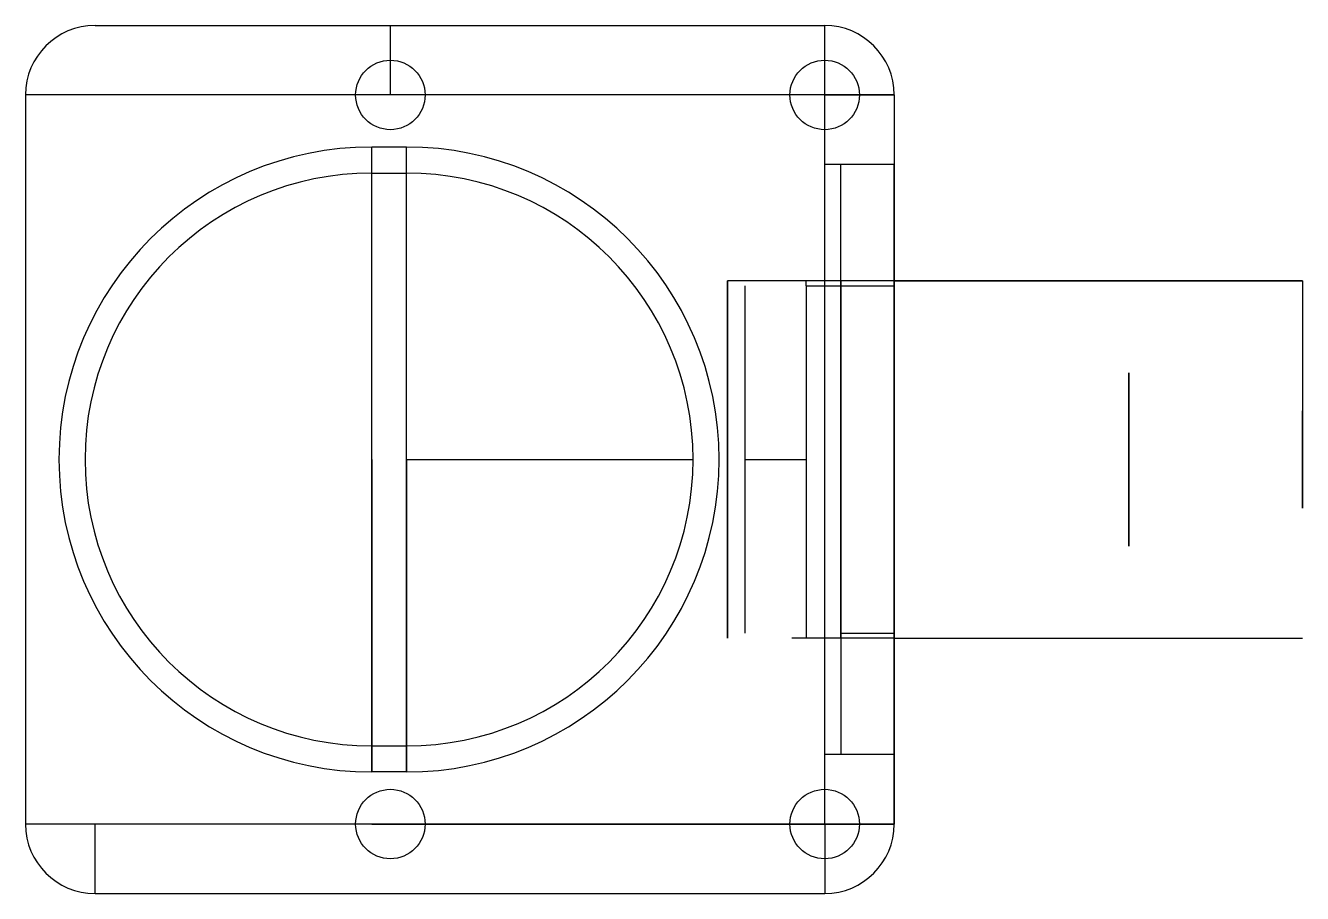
# Model space of a CAD drawing. Header units: millimetres. Extents: x -10 to 26.8, y -12.5 to 12.5.
import ezdxf

# ---------------------------------------------------------------- set-up
doc = ezdxf.new("R2010")
doc.units = ezdxf.units.MM
doc.layers.get('0').update_dxf_attribs({"true_color": 0xc2ced6})

msp = doc.modelspace()

# ---------------------------------------------------------------- linework, layer by layer
for p, q in [((-7.962, 12.5), (0.538, 12.5)), ((0.538, 10.5), (0.538, 12.5)), ((0.538, 12.5), (13.038, 12.5)), ((13.038, 10.5), (13.038, 12.5)), ((15.038, 10.5), (-9.962, 10.5)), ((-9.962, 10.5), (-9.962, -10.5)), ((13.038, -10.5), (13.038, 10.5)), ((13.038, 10.5), (15.038, 10.5)), ((15.038, 10.5), (15.038, 8.5)), ((0, -9), (0, 9)), ((1, 9), (0, 9)), ((1, -9), (1, 9)), ((15.038, 8.5), (13.038, 8.5)), ((13.5, 5), (13.5, 8.5)), ((15.038, -8.5), (15.038, 8.5)), ((15.038, 8.5, -3.5), (15.038, -10.5, -3.5)), ((0, 0), (0, 8.25)), ((0, 8.25), (1, 8.25)), ((1, 0), (1, 8.25)), ((15.038, 5.15), (12.088, 5.15)), ((12.5, 5), (12.5, 5.15)), ((15.038, 5), (15.038, 5.15)), ((15.038, 5, -3.5), (15.038, 5.15, -3.5)), ((15.038, -5.15, -1.85), (15.038, 5.15, -1.85)), ((15.038, 5.15, -3.5), (26.788, 5.15, -3.5)), ((26.788, 5.15, -3.5), (26.788, 5.15, 8.65)), ((10.75, -5), (10.75, 5)), ((12.5, 5), (12.5, -5)), ((12.5, 5), (13.5, 5)), ((13.5, 5), (13.5, -5)), ((13.5, 5), (15.038, 5)), ((0, 0), (0, -8.25)), ((0, 0), (0, -9)), ((1, 0), (1, -8.25)), ((1, 0), (9.25, 0)), ((1, 0), (1, -9)), ((10.75, 0), (12.5, 0)), ((12.5, -5), (12.5, -5.15)), ((13.5, -5), (13.5, -8.5)), ((13.5, -5), (15.038, -5)), ((15.038, -5), (15.038, -5.15)), ((15.038, -5.15, -3.5), (15.038, -5, -3.5)), ((15.038, -5.15), (12.088, -5.15)), ((15.038, -5.15, -3.5), (15.038, -5.15, -1.85)), ((15.038, -5.15, -3.5), (26.788, -5.15, -3.5)), ((0, -8.25), (1, -8.25)), ((15.038, -8.5), (13.038, -8.5)), ((15.038, -10.5), (15.038, -8.5)), ((1, -9), (0, -9)), ((15.038, -10.5), (-9.962, -10.5)), ((-7.962, -12.5), (-7.962, -10.5)), ((0, -10.5), (0.538, -10.5)), ((0.538, -10.5), (13.038, -10.5)), ((13.038, -10.5), (13.038, -12.5)), ((13.038, -10.5), (15.038, -10.5)), ((13.038, -10.5, 10), (14.038, -10.5, 10)), ((-7.962, -12.5), (0.538, -12.5)), ((0.538, -12.5), (13.038, -12.5))]:
    msp.add_line(p, q)
at = {"extrusion": (2.77556e-16, 4.31155e-17, -1)}
msp.add_line((15.038, 5.15, -3.5), (10.238, 5.15, -3.5), dxfattribs=at)
at = {"extrusion": (0, 1, 0)}
for p, q in [((26.788, 5.15, 11.65), (21.788, 5.15, 11.65)), ((21.788, 5.15, 11.65), (21.788, 5.15, 0.427)), ((26.788, 5.15, 6.5), (21.788, 5.15, 6.5))]:
    msp.add_line(p, q, dxfattribs=at)
at = {"extrusion": (1, 0, 0)}
msp.add_line((26.788, 5.15, 8.65), (26.788, 0, 8.65), dxfattribs=at)
at = {"extrusion": (1, -1.42109e-15, 0), "elevation": 10.238}
msp.add_lwpolyline([(-5.15, 0), (-5.15, -1.85), (5.15, -1.85), (5.15, 0)], close=True, dxfattribs=at)
at = {"extrusion": (1, 1.67187e-15, -1.33598e-30), "elevation": 13.5}
msp.add_lwpolyline([(-5.15, -1.85), (5.15, -1.85), (5.15, -3.5), (-5.15, -3.5)], close=True, dxfattribs=at)
at = {"extrusion": (1, 4.08562e-14, 0), "elevation": 15.038}
msp.add_lwpolyline([(-5.15, -1.85), (5.15, -1.85), (5.15, 0), (-5.15, 0)], close=True, dxfattribs=at)
at = {"extrusion": (0, 1, 0), "elevation": 5.15}
msp.add_lwpolyline([(-15.038, 11.65), (-15.038, 6.5), (-21.788, 6.5), (-21.788, 11.65)], close=True, dxfattribs=at)
for centre in [(0.538, 10.5), (13.038, 10.5), (0.538, -10.5), (13.038, -10.5)]:
    msp.add_circle(centre, 1)
at = {"extrusion": (1, 0, 0)}
for centre, radius in [((0, 8.65, 15.038), 2.5), ((0, 8.65, 21.788), 2.5), ((0, 8.65, 26.788), 1.4)]:
    msp.add_circle(centre, radius, dxfattribs=at)
for centre, radius, start, end in [((-7.962, 10.5), 2, 90, 180), ((13.038, 10.5), 2, 360, 90), ((0, 0), 9, 90, 270), ((1, 0), 9, 270, 90), ((0, 0), 8.25, 90, 270), ((1, 0), 8.25, 270, 90), ((-7.962, -10.5), 2, 180, 270), ((13.038, -10.5), 2, 270, 360)]:
    msp.add_arc(centre, radius, start, end)

doc.saveas('drawing.dxf')
